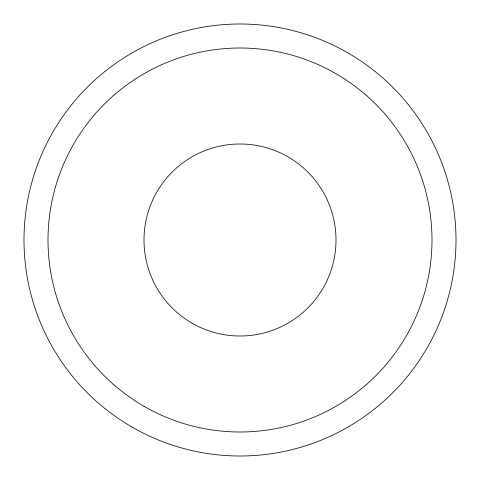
<?xml version="1.0" encoding="UTF-8"?>
<svg xmlns="http://www.w3.org/2000/svg" width="480" height="480" viewBox="0 0 480 480"><rect width="100%" height="100%" fill="white"/><g stroke="black" fill="none" stroke-linecap="round" stroke-linejoin="round"><path stroke-width="0.72" d="M144 406.278A192 192 0 0 0 432 240A192 192 0 0 0 144 73.722A192 192 0 0 0 144 406.278M192 323.136A96 96 0 0 0 336 240A96 96 0 0 0 192 156.864A96 96 0 0 0 192 323.136M132 427.062A216 216 0 0 0 456 240A216 216 0 0 0 132 52.938A216 216 0 0 0 132 427.062"/></g></svg>
